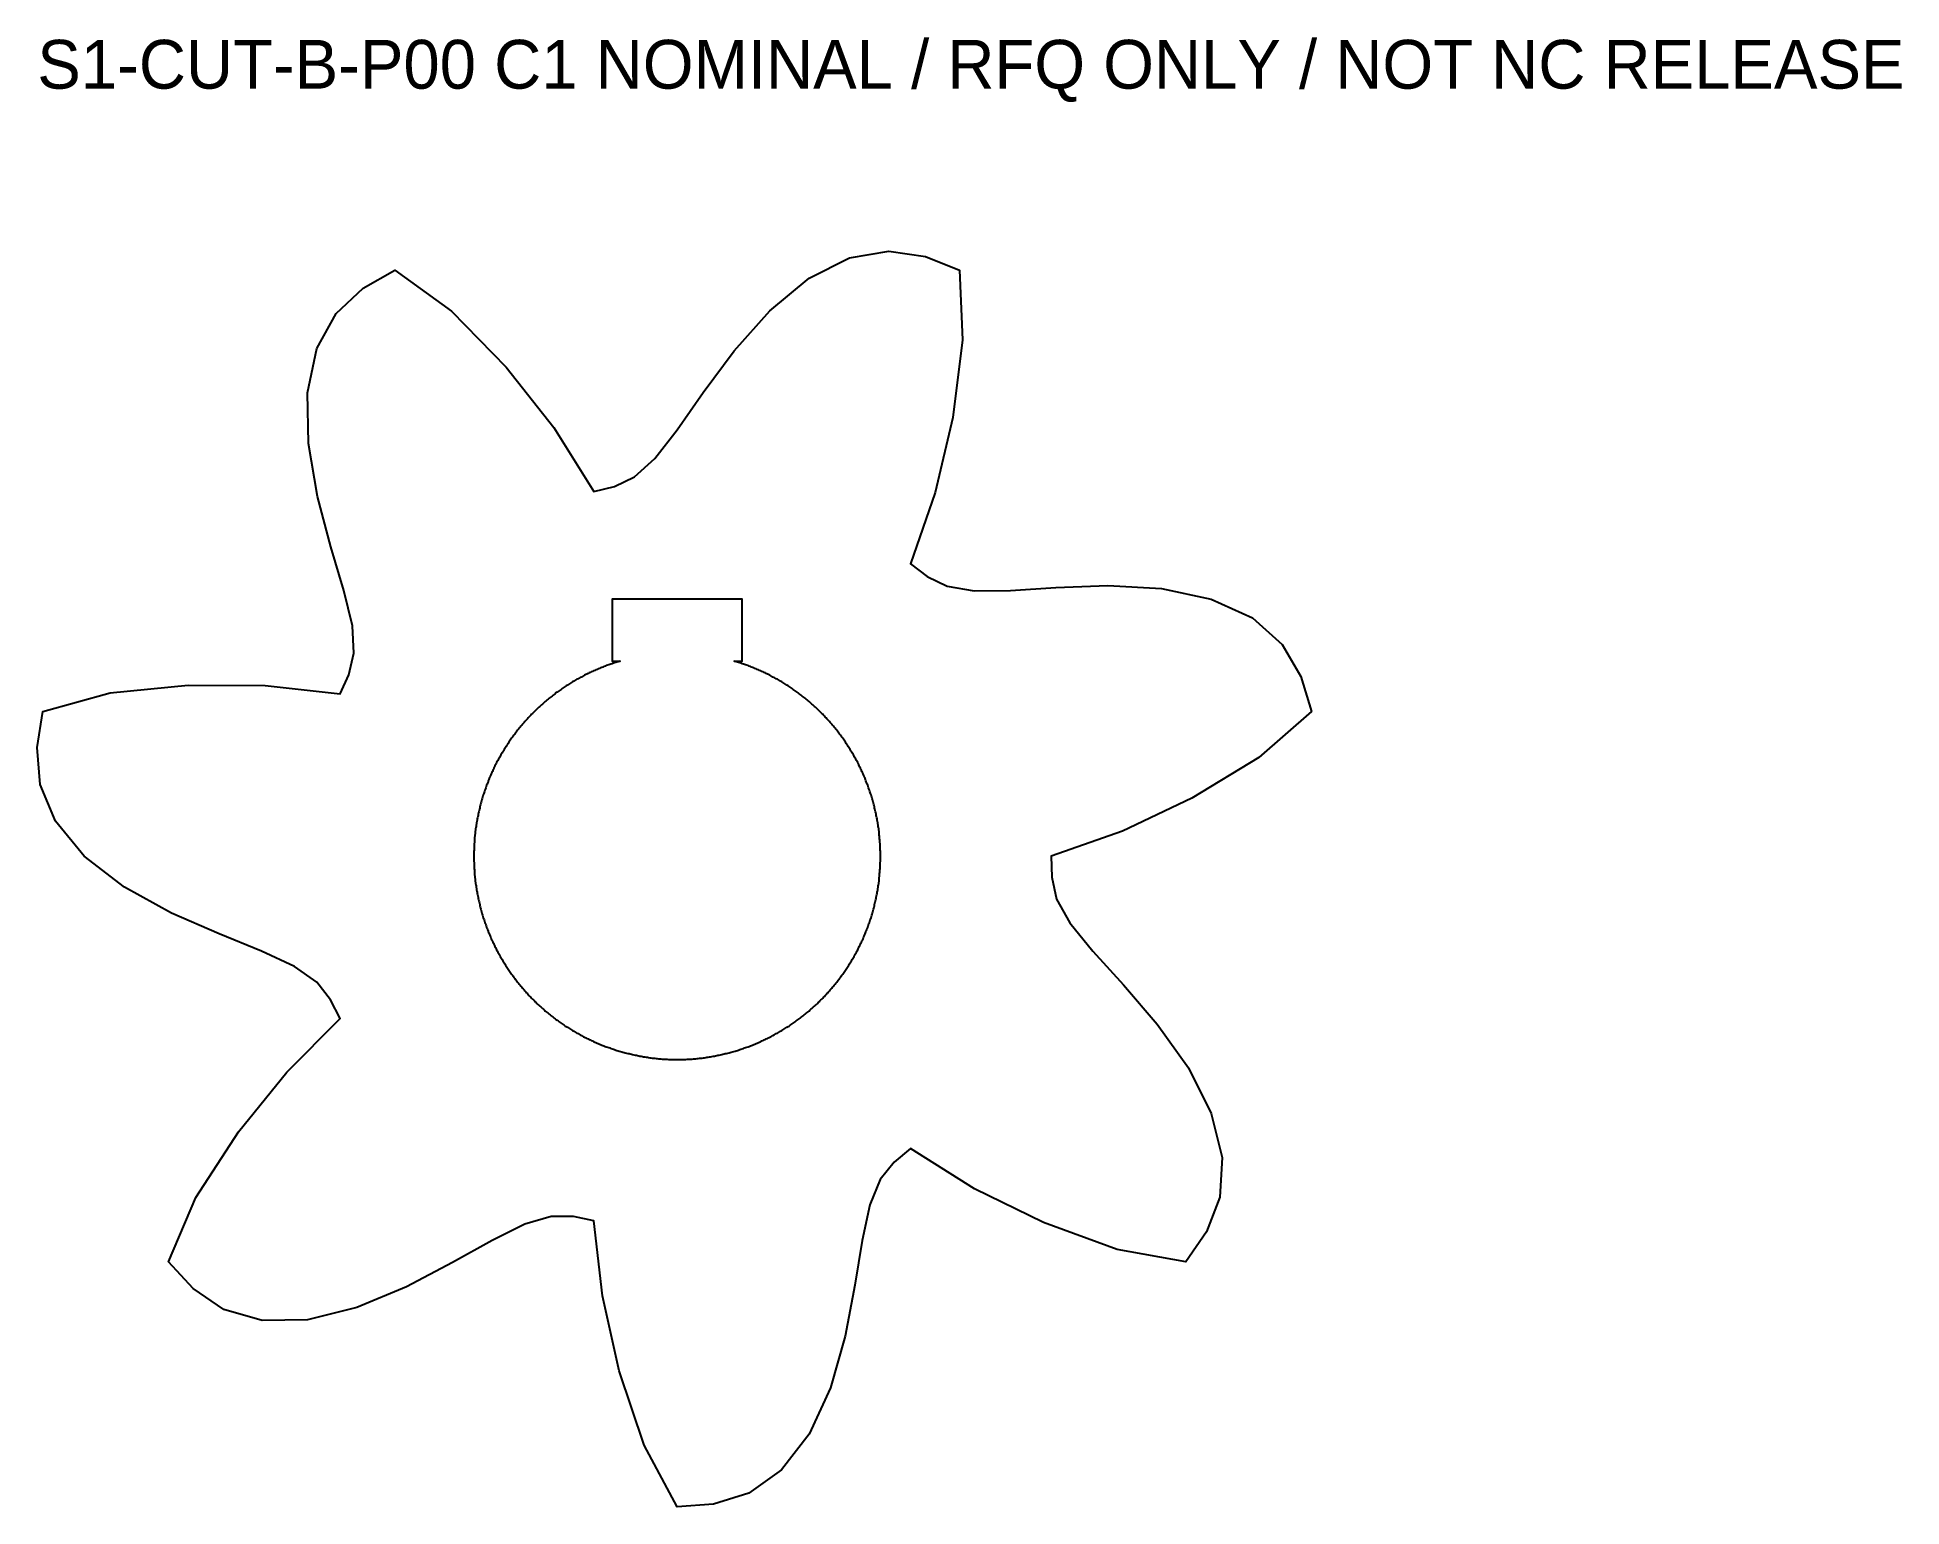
# Model space of a CAD drawing. Header units: millimetres. Extents: x -39 to 75, y -40 to 50.
import ezdxf

# ---------------------------------------------------------------- set-up
doc = ezdxf.new("R2010")
doc.units = ezdxf.units.MM
doc.layers.add('CUT', color=7, linetype='Continuous')
doc.layers.add('INFO', color=7, linetype='Continuous')

msp = doc.modelspace()

# ---------------------------------------------------------------- linework, layer by layer
at = {"layer": 'CUT'}
for points in [[(23.03, -1.29), (23.32, -2.63), (24.14, -4.1), (25.56, -5.83), (27.44, -7.91), (29.52, -10.33), (31.43, -13.02), (32.84, -15.81), (33.51, -18.52), (33.37, -20.97), (32.54, -23.09), (31.27, -24.94), (27.05, -24.18), (22.52, -22.52), (18.28, -20.45), (14.34, -17.98), (13.34, -18.81), (12.49, -19.87), (11.85, -21.43), (11.37, -23.62), (10.93, -26.38), (10.33, -29.52), (9.42, -32.69), (8.11, -35.54), (6.41, -37.74), (4.41, -39.16), (2.24, -39.84), (0, -40), (-2.03, -36.22), (-3.57, -31.65), (-4.59, -27.04), (-5.12, -22.42), (-6.38, -22.16), (-7.75, -22.15), (-9.37, -22.62), (-11.37, -23.62), (-13.81, -24.99), (-16.64, -26.48), (-19.69, -27.75), (-22.73, -28.5), (-25.51, -28.55), (-27.87, -27.87), (-29.75, -26.59), (-31.27, -24.94), (-29.59, -20.99), (-26.97, -16.95), (-24, -13.27), (-20.72, -9.98), (-21.31, -8.83), (-22.15, -7.75), (-23.53, -6.78), (-25.56, -5.83), (-28.15, -4.78), (-31.08, -3.5), (-33.97, -1.91), (-36.45, 0), (-38.22, 2.15), (-39.16, 4.41), (-39.34, 6.68), (-39, 8.9), (-34.86, 10.04), (-30.07, 10.52), (-25.34, 10.5), (-20.72, 9.98), (-20.18, 11.16), (-19.87, 12.49), (-19.97, 14.17), (-20.49, 16.34), (-21.29, 19.03), (-22.12, 22.12), (-22.67, 25.37), (-22.73, 28.5), (-22.15, 31.22), (-20.97, 33.37), (-19.3, 34.93), (-17.36, 36.04), (-13.88, 33.52), (-10.52, 30.07), (-7.59, 26.36), (-5.12, 22.42), (-3.86, 22.74), (-2.63, 23.32), (-1.37, 24.45), (0, 26.21), (1.6, 28.51), (3.5, 31.08), (5.7, 33.54), (8.11, 35.54), (10.6, 36.79), (13.02, 37.2), (15.27, 36.87), (17.36, 36.04), (17.55, 31.75), (16.95, 26.97), (15.87, 22.37), (14.34, 17.98), (15.37, 17.2), (16.6, 16.6), (18.26, 16.32), (20.49, 16.34), (23.29, 16.53), (26.48, 16.64), (29.78, 16.46), (32.84, 15.81), (35.37, 14.65), (37.2, 13.02), (38.35, 11.05), (39, 8.9), (35.77, 6.08), (31.65, 3.57), (27.38, 1.54), (23, 0)], [(12.5, 0.15), (12.5, 0.23), (12.5, 0.31), (12.49, 0.38), (12.49, 0.46), (12.49, 0.54), (12.48, 0.61), (12.48, 0.69), (12.48, 0.77), (12.47, 0.84), (12.47, 0.92), (12.46, 1), (12.45, 1.07), (12.45, 1.15), (12.44, 1.23), (12.43, 1.3), (12.42, 1.38), (12.42, 1.45), (12.41, 1.53), (12.4, 1.61), (12.39, 1.68), (12.38, 1.76), (12.36, 1.83), (12.35, 1.91), (12.34, 1.99), (12.33, 2.06), (12.32, 2.14), (12.3, 2.21), (12.29, 2.29), (12.27, 2.36), (12.26, 2.44), (12.24, 2.51), (12.23, 2.59), (12.21, 2.66), (12.2, 2.74), (12.18, 2.81), (12.16, 2.89), (12.14, 2.96), (12.13, 3.04), (12.11, 3.11), (12.09, 3.19), (12.07, 3.26), (12.05, 3.33), (12.03, 3.41), (12.01, 3.48), (11.98, 3.56), (11.96, 3.63), (11.94, 3.7), (11.92, 3.78), (11.89, 3.85), (11.87, 3.92), (11.84, 3.99), (11.82, 4.07), (11.79, 4.14), (11.77, 4.21), (11.74, 4.28), (11.72, 4.36), (11.69, 4.43), (11.66, 4.5), (11.63, 4.57), (11.61, 4.64), (11.58, 4.71), (11.55, 4.78), (11.52, 4.85), (11.49, 4.92), (11.46, 5), (11.43, 5.07), (11.4, 5.14), (11.36, 5.21), (11.33, 5.28), (11.3, 5.34), (11.27, 5.41), (11.23, 5.48), (11.2, 5.55), (11.17, 5.62), (11.13, 5.69), (11.1, 5.76), (11.06, 5.82), (11.02, 5.89), (10.99, 5.96), (10.95, 6.03), (10.91, 6.09), (10.88, 6.16), (10.84, 6.23), (10.8, 6.29), (10.76, 6.36), (10.72, 6.43), (10.68, 6.49), (10.64, 6.56), (10.6, 6.62), (10.56, 6.69), (10.52, 6.75), (10.48, 6.82), (10.44, 6.88), (10.39, 6.94), (10.35, 7.01), (10.31, 7.07), (10.26, 7.13), (10.22, 7.2), (10.18, 7.26), (10.13, 7.32), (10.09, 7.38), (10.04, 7.45), (9.99, 7.51), (9.95, 7.57), (9.9, 7.63), (9.85, 7.69), (9.81, 7.75), (9.76, 7.81), (9.71, 7.87), (9.66, 7.93), (9.61, 7.99), (9.56, 8.05), (9.52, 8.11), (9.47, 8.16), (9.41, 8.22), (9.36, 8.28), (9.31, 8.34), (9.26, 8.39), (9.21, 8.45), (9.16, 8.51), (9.11, 8.56), (9.05, 8.62), (9, 8.67), (8.95, 8.73), (8.89, 8.78), (8.84, 8.84), (8.78, 8.89), (8.73, 8.95), (8.67, 9), (8.62, 9.05), (8.56, 9.11), (8.51, 9.16), (8.45, 9.21), (8.39, 9.26), (8.34, 9.31), (8.28, 9.36), (8.22, 9.41), (8.16, 9.47), (8.11, 9.52), (8.05, 9.56), (7.99, 9.61), (7.93, 9.66), (7.87, 9.71), (7.81, 9.76), (7.75, 9.81), (7.69, 9.85), (7.63, 9.9), (7.57, 9.95), (7.51, 9.99), (7.45, 10.04), (7.38, 10.09), (7.32, 10.13), (7.26, 10.18), (7.2, 10.22), (7.13, 10.26), (7.07, 10.31), (7.01, 10.35), (6.94, 10.39), (6.88, 10.44), (6.82, 10.48), (6.75, 10.52), (6.69, 10.56), (6.62, 10.6), (6.56, 10.64), (6.49, 10.68), (6.43, 10.72), (6.36, 10.76), (6.29, 10.8), (6.23, 10.84), (6.16, 10.88), (6.09, 10.91), (6.03, 10.95), (5.96, 10.99), (5.89, 11.02), (5.82, 11.06), (5.76, 11.1), (5.69, 11.13), (5.62, 11.17), (5.55, 11.2), (5.48, 11.23), (5.41, 11.27), (5.34, 11.3), (5.28, 11.33), (5.21, 11.36), (5.14, 11.4), (5.07, 11.43), (5, 11.46), (4.92, 11.49), (4.85, 11.52), (4.78, 11.55), (4.71, 11.58), (4.64, 11.61), (4.57, 11.63), (4.5, 11.66), (4.43, 11.69), (4.36, 11.72), (4.28, 11.74), (4.21, 11.77), (4.14, 11.79), (4.07, 11.82), (3.99, 11.84), (3.92, 11.87), (3.85, 11.89), (3.78, 11.92), (3.7, 11.94), (3.63, 11.96), (3.56, 11.98), (3.5, 12), (4, 12), (4, 15.8), (-4, 15.8), (-4, 12), (-3.5, 12), (-3.56, 11.98), (-3.63, 11.96), (-3.7, 11.94), (-3.78, 11.92), (-3.85, 11.89), (-3.92, 11.87), (-3.99, 11.84), (-4.07, 11.82), (-4.14, 11.79), (-4.21, 11.77), (-4.28, 11.74), (-4.36, 11.72), (-4.43, 11.69), (-4.5, 11.66), (-4.57, 11.63), (-4.64, 11.61), (-4.71, 11.58), (-4.78, 11.55), (-4.85, 11.52), (-4.92, 11.49), (-5, 11.46), (-5.07, 11.43), (-5.14, 11.4), (-5.21, 11.36), (-5.28, 11.33), (-5.34, 11.3), (-5.41, 11.27), (-5.48, 11.23), (-5.55, 11.2), (-5.62, 11.17), (-5.69, 11.13), (-5.76, 11.1), (-5.82, 11.06), (-5.89, 11.02), (-5.96, 10.99), (-6.03, 10.95), (-6.09, 10.91), (-6.16, 10.88), (-6.23, 10.84), (-6.29, 10.8), (-6.36, 10.76), (-6.43, 10.72), (-6.49, 10.68), (-6.56, 10.64), (-6.62, 10.6), (-6.69, 10.56), (-6.75, 10.52), (-6.82, 10.48), (-6.88, 10.44), (-6.94, 10.39), (-7.01, 10.35), (-7.07, 10.31), (-7.13, 10.26), (-7.2, 10.22), (-7.26, 10.18), (-7.32, 10.13), (-7.38, 10.09), (-7.45, 10.04), (-7.51, 9.99), (-7.57, 9.95), (-7.63, 9.9), (-7.69, 9.85), (-7.75, 9.81), (-7.81, 9.76), (-7.87, 9.71), (-7.93, 9.66), (-7.99, 9.61), (-8.05, 9.56), (-8.11, 9.52), (-8.16, 9.47), (-8.22, 9.41), (-8.28, 9.36), (-8.34, 9.31), (-8.39, 9.26), (-8.45, 9.21), (-8.51, 9.16), (-8.56, 9.11), (-8.62, 9.05), (-8.67, 9), (-8.73, 8.95), (-8.78, 8.89), (-8.84, 8.84), (-8.89, 8.78), (-8.95, 8.73), (-9, 8.67), (-9.05, 8.62), (-9.11, 8.56), (-9.16, 8.51), (-9.21, 8.45), (-9.26, 8.39), (-9.31, 8.34), (-9.36, 8.28), (-9.41, 8.22), (-9.47, 8.16), (-9.52, 8.11), (-9.56, 8.05), (-9.61, 7.99), (-9.66, 7.93), (-9.71, 7.87), (-9.76, 7.81), (-9.81, 7.75), (-9.85, 7.69), (-9.9, 7.63), (-9.95, 7.57), (-9.99, 7.51), (-10.04, 7.45), (-10.09, 7.38), (-10.13, 7.32), (-10.18, 7.26), (-10.22, 7.2), (-10.26, 7.13), (-10.31, 7.07), (-10.35, 7.01), (-10.39, 6.94), (-10.44, 6.88), (-10.48, 6.82), (-10.52, 6.75), (-10.56, 6.69), (-10.6, 6.62), (-10.64, 6.56), (-10.68, 6.49), (-10.72, 6.43), (-10.76, 6.36), (-10.8, 6.29), (-10.84, 6.23), (-10.88, 6.16), (-10.91, 6.09), (-10.95, 6.03), (-10.99, 5.96), (-11.02, 5.89), (-11.06, 5.82), (-11.1, 5.76), (-11.13, 5.69), (-11.17, 5.62), (-11.2, 5.55), (-11.23, 5.48), (-11.27, 5.41), (-11.3, 5.34), (-11.33, 5.28), (-11.36, 5.21), (-11.4, 5.14), (-11.43, 5.07), (-11.46, 5), (-11.49, 4.92), (-11.52, 4.85), (-11.55, 4.78), (-11.58, 4.71), (-11.61, 4.64), (-11.63, 4.57), (-11.66, 4.5), (-11.69, 4.43), (-11.72, 4.36), (-11.74, 4.28), (-11.77, 4.21), (-11.79, 4.14), (-11.82, 4.07), (-11.84, 3.99), (-11.87, 3.92), (-11.89, 3.85), (-11.92, 3.78), (-11.94, 3.7), (-11.96, 3.63), (-11.98, 3.56), (-12.01, 3.48), (-12.03, 3.41), (-12.05, 3.33), (-12.07, 3.26), (-12.09, 3.19), (-12.11, 3.11), (-12.13, 3.04), (-12.14, 2.96), (-12.16, 2.89), (-12.18, 2.81), (-12.2, 2.74), (-12.21, 2.66), (-12.23, 2.59), (-12.24, 2.51), (-12.26, 2.44), (-12.27, 2.36), (-12.29, 2.29), (-12.3, 2.21), (-12.32, 2.14), (-12.33, 2.06), (-12.34, 1.99), (-12.35, 1.91), (-12.36, 1.83), (-12.38, 1.76), (-12.39, 1.68), (-12.4, 1.61), (-12.41, 1.53), (-12.42, 1.45), (-12.42, 1.38), (-12.43, 1.3), (-12.44, 1.23), (-12.45, 1.15), (-12.45, 1.07), (-12.46, 1), (-12.47, 0.92), (-12.47, 0.84), (-12.48, 0.77), (-12.48, 0.69), (-12.48, 0.61), (-12.49, 0.54), (-12.49, 0.46), (-12.49, 0.38), (-12.5, 0.31), (-12.5, 0.23), (-12.5, 0.15), (-12.5, 0.08), (-12.5, 0), (-12.5, -0.08), (-12.5, -0.15), (-12.5, -0.23), (-12.5, -0.31), (-12.49, -0.38), (-12.49, -0.46), (-12.49, -0.54), (-12.48, -0.61), (-12.48, -0.69), (-12.48, -0.77), (-12.47, -0.84), (-12.47, -0.92), (-12.46, -1), (-12.45, -1.07), (-12.45, -1.15), (-12.44, -1.23), (-12.43, -1.3), (-12.42, -1.38), (-12.42, -1.45), (-12.41, -1.53), (-12.4, -1.61), (-12.39, -1.68), (-12.38, -1.76), (-12.36, -1.83), (-12.35, -1.91), (-12.34, -1.99), (-12.33, -2.06), (-12.32, -2.14), (-12.3, -2.21), (-12.29, -2.29), (-12.27, -2.36), (-12.26, -2.44), (-12.24, -2.51), (-12.23, -2.59), (-12.21, -2.66), (-12.2, -2.74), (-12.18, -2.81), (-12.16, -2.89), (-12.14, -2.96), (-12.13, -3.04), (-12.11, -3.11), (-12.09, -3.19), (-12.07, -3.26), (-12.05, -3.33), (-12.03, -3.41), (-12.01, -3.48), (-11.98, -3.56), (-11.96, -3.63), (-11.94, -3.7), (-11.92, -3.78), (-11.89, -3.85), (-11.87, -3.92), (-11.84, -3.99), (-11.82, -4.07), (-11.79, -4.14), (-11.77, -4.21), (-11.74, -4.28), (-11.72, -4.36), (-11.69, -4.43), (-11.66, -4.5), (-11.63, -4.57), (-11.61, -4.64), (-11.58, -4.71), (-11.55, -4.78), (-11.52, -4.85), (-11.49, -4.92), (-11.46, -5), (-11.43, -5.07), (-11.4, -5.14), (-11.36, -5.21), (-11.33, -5.28), (-11.3, -5.34), (-11.27, -5.41), (-11.23, -5.48), (-11.2, -5.55), (-11.17, -5.62), (-11.13, -5.69), (-11.1, -5.76), (-11.06, -5.82), (-11.02, -5.89), (-10.99, -5.96), (-10.95, -6.03), (-10.91, -6.09), (-10.88, -6.16), (-10.84, -6.23), (-10.8, -6.29), (-10.76, -6.36), (-10.72, -6.43), (-10.68, -6.49), (-10.64, -6.56), (-10.6, -6.62), (-10.56, -6.69), (-10.52, -6.75), (-10.48, -6.82), (-10.44, -6.88), (-10.39, -6.94), (-10.35, -7.01), (-10.31, -7.07), (-10.26, -7.13), (-10.22, -7.2), (-10.18, -7.26), (-10.13, -7.32), (-10.09, -7.38), (-10.04, -7.45), (-9.99, -7.51), (-9.95, -7.57), (-9.9, -7.63), (-9.85, -7.69), (-9.81, -7.75), (-9.76, -7.81), (-9.71, -7.87), (-9.66, -7.93), (-9.61, -7.99), (-9.56, -8.05), (-9.52, -8.11), (-9.47, -8.16), (-9.41, -8.22), (-9.36, -8.28), (-9.31, -8.34), (-9.26, -8.39), (-9.21, -8.45), (-9.16, -8.51), (-9.11, -8.56), (-9.05, -8.62), (-9, -8.67), (-8.95, -8.73), (-8.89, -8.78), (-8.84, -8.84), (-8.78, -8.89), (-8.73, -8.95), (-8.67, -9), (-8.62, -9.05), (-8.56, -9.11), (-8.51, -9.16), (-8.45, -9.21), (-8.39, -9.26), (-8.34, -9.31), (-8.28, -9.36), (-8.22, -9.41), (-8.16, -9.47), (-8.11, -9.52), (-8.05, -9.56), (-7.99, -9.61), (-7.93, -9.66), (-7.87, -9.71), (-7.81, -9.76), (-7.75, -9.81), (-7.69, -9.85), (-7.63, -9.9), (-7.57, -9.95), (-7.51, -9.99), (-7.45, -10.04), (-7.38, -10.09), (-7.32, -10.13), (-7.26, -10.18), (-7.2, -10.22), (-7.13, -10.26), (-7.07, -10.31), (-7.01, -10.35), (-6.94, -10.39), (-6.88, -10.44), (-6.82, -10.48), (-6.75, -10.52), (-6.69, -10.56), (-6.62, -10.6), (-6.56, -10.64), (-6.49, -10.68), (-6.43, -10.72), (-6.36, -10.76), (-6.29, -10.8), (-6.23, -10.84), (-6.16, -10.88), (-6.09, -10.91), (-6.03, -10.95), (-5.96, -10.99), (-5.89, -11.02), (-5.82, -11.06), (-5.76, -11.1), (-5.69, -11.13), (-5.62, -11.17), (-5.55, -11.2), (-5.48, -11.23), (-5.41, -11.27), (-5.34, -11.3), (-5.28, -11.33), (-5.21, -11.36), (-5.14, -11.4), (-5.07, -11.43), (-5, -11.46), (-4.92, -11.49), (-4.85, -11.52), (-4.78, -11.55), (-4.71, -11.58), (-4.64, -11.61), (-4.57, -11.63), (-4.5, -11.66), (-4.43, -11.69), (-4.36, -11.72), (-4.28, -11.74), (-4.21, -11.77), (-4.14, -11.79), (-4.07, -11.82), (-3.99, -11.84), (-3.92, -11.87), (-3.85, -11.89), (-3.78, -11.92), (-3.7, -11.94), (-3.63, -11.96), (-3.56, -11.98), (-3.48, -12.01), (-3.41, -12.03), (-3.33, -12.05), (-3.26, -12.07), (-3.19, -12.09), (-3.11, -12.11), (-3.04, -12.13), (-2.96, -12.14), (-2.89, -12.16), (-2.81, -12.18), (-2.74, -12.2), (-2.66, -12.21), (-2.59, -12.23), (-2.51, -12.24), (-2.44, -12.26), (-2.36, -12.27), (-2.29, -12.29), (-2.21, -12.3), (-2.14, -12.32), (-2.06, -12.33), (-1.99, -12.34), (-1.91, -12.35), (-1.83, -12.36), (-1.76, -12.38), (-1.68, -12.39), (-1.61, -12.4), (-1.53, -12.41), (-1.45, -12.42), (-1.38, -12.42), (-1.3, -12.43), (-1.23, -12.44), (-1.15, -12.45), (-1.07, -12.45), (-1, -12.46), (-0.92, -12.47), (-0.84, -12.47), (-0.77, -12.48), (-0.69, -12.48), (-0.61, -12.48), (-0.54, -12.49), (-0.46, -12.49), (-0.38, -12.49), (-0.31, -12.5), (-0.23, -12.5), (-0.15, -12.5), (-0.08, -12.5), (0, -12.5), (0.08, -12.5), (0.15, -12.5), (0.23, -12.5), (0.31, -12.5), (0.38, -12.49), (0.46, -12.49), (0.54, -12.49), (0.61, -12.48), (0.69, -12.48), (0.77, -12.48), (0.84, -12.47), (0.92, -12.47), (1, -12.46), (1.07, -12.45), (1.15, -12.45), (1.23, -12.44), (1.3, -12.43), (1.38, -12.42), (1.45, -12.42), (1.53, -12.41), (1.61, -12.4), (1.68, -12.39), (1.76, -12.38), (1.83, -12.36), (1.91, -12.35), (1.99, -12.34), (2.06, -12.33), (2.14, -12.32), (2.21, -12.3), (2.29, -12.29), (2.36, -12.27), (2.44, -12.26), (2.51, -12.24), (2.59, -12.23), (2.66, -12.21), (2.74, -12.2), (2.81, -12.18), (2.89, -12.16), (2.96, -12.14), (3.04, -12.13), (3.11, -12.11), (3.19, -12.09), (3.26, -12.07), (3.33, -12.05), (3.41, -12.03), (3.48, -12.01), (3.56, -11.98), (3.63, -11.96), (3.7, -11.94), (3.78, -11.92), (3.85, -11.89), (3.92, -11.87), (3.99, -11.84), (4.07, -11.82), (4.14, -11.79), (4.21, -11.77), (4.28, -11.74), (4.36, -11.72), (4.43, -11.69), (4.5, -11.66), (4.57, -11.63), (4.64, -11.61), (4.71, -11.58), (4.78, -11.55), (4.85, -11.52), (4.92, -11.49), (5, -11.46), (5.07, -11.43), (5.14, -11.4), (5.21, -11.36), (5.28, -11.33), (5.34, -11.3), (5.41, -11.27), (5.48, -11.23), (5.55, -11.2), (5.62, -11.17), (5.69, -11.13), (5.76, -11.1), (5.82, -11.06), (5.89, -11.02), (5.96, -10.99), (6.03, -10.95), (6.09, -10.91), (6.16, -10.88), (6.23, -10.84), (6.29, -10.8), (6.36, -10.76), (6.43, -10.72), (6.49, -10.68), (6.56, -10.64), (6.62, -10.6), (6.69, -10.56), (6.75, -10.52), (6.82, -10.48), (6.88, -10.44), (6.94, -10.39), (7.01, -10.35), (7.07, -10.31), (7.13, -10.26), (7.2, -10.22), (7.26, -10.18), (7.32, -10.13), (7.38, -10.09), (7.45, -10.04), (7.51, -9.99), (7.57, -9.95), (7.63, -9.9), (7.69, -9.85), (7.75, -9.81), (7.81, -9.76), (7.87, -9.71), (7.93, -9.66), (7.99, -9.61), (8.05, -9.56), (8.11, -9.52), (8.16, -9.47), (8.22, -9.41), (8.28, -9.36), (8.34, -9.31), (8.39, -9.26), (8.45, -9.21), (8.51, -9.16), (8.56, -9.11), (8.62, -9.05), (8.67, -9), (8.73, -8.95), (8.78, -8.89), (8.84, -8.84), (8.89, -8.78), (8.95, -8.73), (9, -8.67), (9.05, -8.62), (9.11, -8.56), (9.16, -8.51), (9.21, -8.45), (9.26, -8.39), (9.31, -8.34), (9.36, -8.28), (9.41, -8.22), (9.47, -8.16), (9.52, -8.11), (9.56, -8.05), (9.61, -7.99), (9.66, -7.93), (9.71, -7.87), (9.76, -7.81), (9.81, -7.75), (9.85, -7.69), (9.9, -7.63), (9.95, -7.57), (9.99, -7.51), (10.04, -7.45), (10.09, -7.38), (10.13, -7.32), (10.18, -7.26), (10.22, -7.2), (10.26, -7.13), (10.31, -7.07), (10.35, -7.01), (10.39, -6.94), (10.44, -6.88), (10.48, -6.82), (10.52, -6.75), (10.56, -6.69), (10.6, -6.62), (10.64, -6.56), (10.68, -6.49), (10.72, -6.43), (10.76, -6.36), (10.8, -6.29), (10.84, -6.23), (10.88, -6.16), (10.91, -6.09), (10.95, -6.03), (10.99, -5.96), (11.02, -5.89), (11.06, -5.82), (11.1, -5.76), (11.13, -5.69), (11.17, -5.62), (11.2, -5.55), (11.23, -5.48), (11.27, -5.41), (11.3, -5.34), (11.33, -5.28), (11.36, -5.21), (11.4, -5.14), (11.43, -5.07), (11.46, -5), (11.49, -4.92), (11.52, -4.85), (11.55, -4.78), (11.58, -4.71), (11.61, -4.64), (11.63, -4.57), (11.66, -4.5), (11.69, -4.43), (11.72, -4.36), (11.74, -4.28), (11.77, -4.21), (11.79, -4.14), (11.82, -4.07), (11.84, -3.99), (11.87, -3.92), (11.89, -3.85), (11.92, -3.78), (11.94, -3.7), (11.96, -3.63), (11.98, -3.56), (12.01, -3.48), (12.03, -3.41), (12.05, -3.33), (12.07, -3.26), (12.09, -3.19), (12.11, -3.11), (12.13, -3.04), (12.14, -2.96), (12.16, -2.89), (12.18, -2.81), (12.2, -2.74), (12.21, -2.66), (12.23, -2.59), (12.24, -2.51), (12.26, -2.44), (12.27, -2.36), (12.29, -2.29), (12.3, -2.21), (12.32, -2.14), (12.33, -2.06), (12.34, -1.99), (12.35, -1.91), (12.36, -1.83), (12.38, -1.76), (12.39, -1.68), (12.4, -1.61), (12.41, -1.53), (12.42, -1.45), (12.42, -1.38), (12.43, -1.3), (12.44, -1.23), (12.45, -1.15), (12.45, -1.07), (12.46, -1), (12.47, -0.92), (12.47, -0.84), (12.48, -0.77), (12.48, -0.69), (12.48, -0.61), (12.49, -0.54), (12.49, -0.46), (12.49, -0.38), (12.5, -0.31), (12.5, -0.23), (12.5, -0.15), (12.5, -0.08), (12.5, 0), (12.5, 0.08)]]:
    msp.add_lwpolyline(points, close=True, dxfattribs=at)

# ---------------------------------------------------------------- texts
at = {"layer": 'INFO'}
msp.add_text('S1-CUT-B-P00 C1 NOMINAL / RFQ ONLY / NOT NC RELEASE', height=3, dxfattribs=at).set_placement((-39.34, 47.2))

doc.saveas('drawing.dxf')
